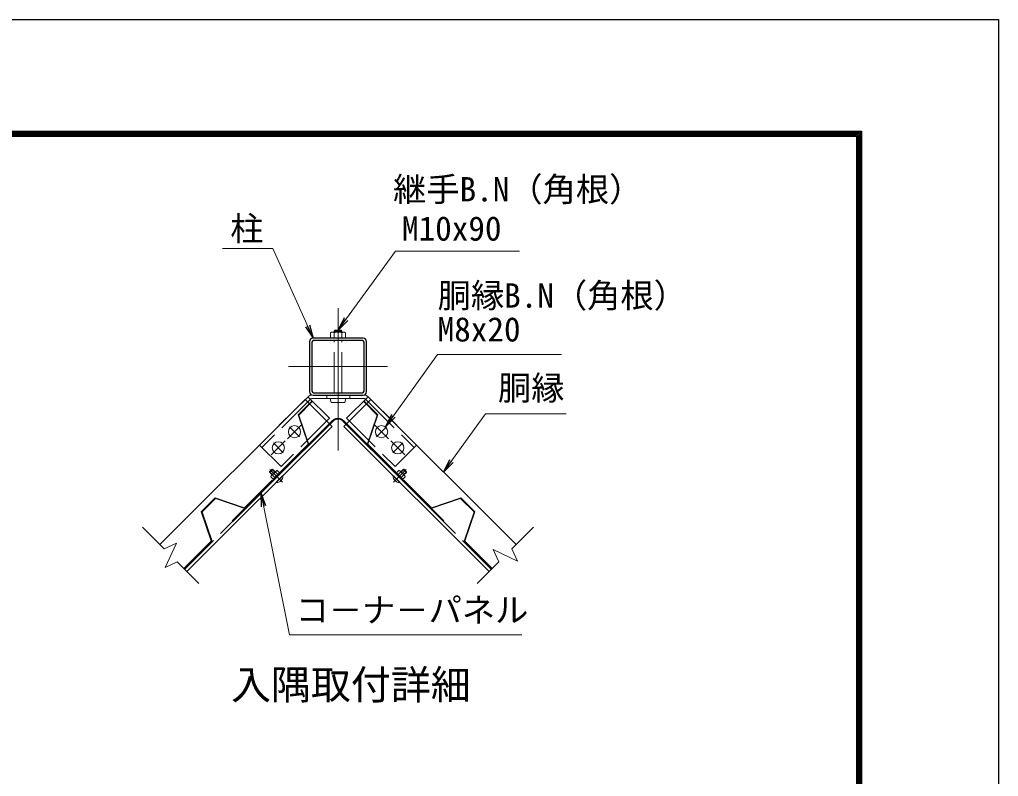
# Model space of a CAD drawing. Units: millimetres, scale not verified. Extents: x -6300 to 6300, y -4455 to 4455.
# Drawn here: x 3404 to 6300, y 2215 to 4455 of the extents above; entities that cross this region are included whole.
import ezdxf
from ezdxf.enums import TextEntityAlignment as Align

# ---------------------------------------------------------------- set-up
doc = ezdxf.new("R2010")
doc.units = ezdxf.units.MM
doc.header["$LTSCALE"] = 20
doc.linetypes.add('DASHED', pattern=[7.5, 6, -1.5])
doc.linetypes.add('USER1', pattern=[50.8, 31.75, -6.35, 6.35, -6.35])
for name, color, linetype, lineweight in [('0-1_D-STR1', 1, 'Continuous', 25), ('0-2_D-BMK', 2, 'USER1', 13), ('0-3_D-STR3', 3, 'Continuous', 13), ('0-4_D-STR2', 7, 'Continuous', 13), ('0-5_0', 7, 'Continuous', 25), ('0-8_D-STR-TXT', 7, 'Continuous', 13), ('0-9_D-TTL-TXT', 7, 'Continuous', 25), ('0-A_D-TTL', 7, 'Continuous', 25)]:
    doc.layers.add(name, color=color, linetype=linetype, lineweight=lineweight)
doc.styles.add('ＭＳ ゴシック', font='')
doc.styles.get('ＭＳ ゴシック').set_extended_font_data('MS Gothic')

# ---------------------------------------------------------------- blocks, each defined once
blk = doc.blocks.new('_Open')
at = {"layer": '0-5_0'}
blk.add_line((-20, 3.333), (0, 0), dxfattribs=at)
blk.add_lwpolyline([(-20, -3.333), (0, 0), (-20, 0)], dxfattribs=at)

msp = doc.modelspace()

# ---------------------------------------------------------------- linework, layer by layer
at = {"layer": '0-1_D-STR1'}
for p, q in [((4420.05, 3511.9), (4272, 3511.9)), ((4418.16, 3504.7), (4273.9, 3504.7)), ((4261.65, 3501.55), (4261.65, 3353.5)), ((4268.85, 3499.66), (4268.85, 3355.39)), ((4423.2, 3355.39), (4423.2, 3499.66)), ((4430.4, 3353.5), (4430.4, 3501.55)), ((4272, 3343.15), (4420.05, 3343.15)), ((4273.9, 3350.35), (4418.16, 3350.35)), ((3819.27, 2900.77), (4248.93, 3330.42)), ((4328.48, 3250.87), (4248.93, 3330.42)), ((4363.58, 3250.87), (4443.13, 3330.42)), ((4872.61, 2900.94), (4443.13, 3330.42)), ((3898.91, 2821.31), (4328.48, 3250.87)), ((4793.15, 2821.31), (4363.58, 3250.87))]:
    msp.add_line(p, q, dxfattribs=at)
at = {"layer": '0-1_D-STR1', "linetype": 'DASHED'}
for p, q in [((3892.54, 2827.67), (4322.11, 3257.24)), ((4799.51, 2827.67), (4369.95, 3257.24))]:
    msp.add_line(p, q, dxfattribs=at)
at = {"layer": '0-1_D-STR1'}
for centre, radius, start, end in [((4272, 3501.55), 10.35, 90, 180), ((4273.9, 3499.66), 5.04, 90, 180), ((4418.16, 3499.66), 5.04, 0, 90), ((4420.05, 3501.55), 10.35, 0, 90), ((4272, 3353.5), 10.35, 180, 270), ((4273.9, 3355.39), 5.04, 180, 270), ((4418.16, 3355.39), 5.04, 270, 0), ((4420.05, 3353.5), 10.35, 270, 0)]:
    msp.add_arc(centre, radius, start, end, dxfattribs=at)
at = {"layer": '0-2_D-BMK'}
for p, q in [((4346.03, 3601.14), (4346.03, 3179.07)), ((4199.31, 3427.53), (4492.75, 3427.53)), ((4196.42, 3214.28), (4237.79, 3255.65)), ((4202.39, 3249.68), (4231.82, 3220.25)), ((4495.63, 3214.28), (4454.27, 3255.65)), ((4489.67, 3249.68), (4460.24, 3220.25)), ((4148.69, 3166.55), (4190.06, 3207.92)), ((4154.66, 3201.95), (4184.09, 3172.52)), ((4543.36, 3166.55), (4502, 3207.92)), ((4537.4, 3201.95), (4507.96, 3172.52)), ((4181.68, 3085.84), (4144.41, 3123.11)), ((4510.38, 3085.84), (4547.65, 3123.11))]:
    msp.add_line(p, q, dxfattribs=at)
at = {"layer": '0-3_D-STR3'}
for p, q in [((4334.78, 3532.15), (4337.03, 3535.53)), ((4337.03, 3535.53), (4355.03, 3535.53)), ((4337.03, 3529.9), (4337.03, 3535.53)), ((4355.03, 3529.9), (4355.03, 3535.53)), ((4355.03, 3535.53), (4357.28, 3532.15)), ((4368.11, 3511.9), (4323.95, 3511.9)), ((4364.59, 3529.9), (4327.47, 3529.9)), ((4334.78, 3529.9), (4334.78, 3532.15)), ((4334.78, 3532.15), (4357.28, 3532.15)), ((4334.99, 3511.9), (4334.99, 3527.87)), ((4357.07, 3511.9), (4357.07, 3527.87)), ((4357.28, 3531.03), (4357.28, 3532.15)), ((4320.52, 3274.74), (4256.88, 3338.38)), ((4267.94, 3343.15), (4424.11, 3343.15)), ((4267.94, 3333.03), (4424.11, 3333.03)), ((4312.77, 3333.03), (4312.77, 3343.15)), ((4371.54, 3274.74), (4435.18, 3338.38)), ((4380.9, 3333.03), (4380.9, 3343.15)), ((4326.9, 3321.78), (4365.15, 3321.78)), ((4163.01, 3085.41), (4182.1, 3104.5)), ((4165.68, 3120.2), (4163.49, 3119.62)), ((4182.74, 3103.87), (4182.1, 3104.5)), ((4509.32, 3103.87), (4509.95, 3104.5)), ((4529.05, 3085.41), (4509.95, 3104.5)), ((4526.38, 3120.2), (4528.57, 3119.62)), ((4163.65, 3084.77), (4163.01, 3085.41)), ((4528.41, 3084.77), (4529.05, 3085.41))]:
    msp.add_line(p, q, dxfattribs=at)
at = {"layer": '0-3_D-STR3', "linetype": 'DASHED'}
for p, q in [((4334.78, 3350.35), (4334.78, 3504.7)), ((4357.28, 3350.35), (4357.28, 3504.7)), ((4257.21, 3338.7), (4113.69, 3195.19)), ((4264.37, 3331.54), (4120.85, 3188.03)), ((4427.69, 3331.54), (4571.21, 3188.03)), ((4320.52, 3274.74), (4177.33, 3131.55)), ((4371.54, 3274.74), (4514.73, 3131.55)), ((4113.69, 3195.19), (4177.33, 3131.55)), ((4143.28, 3116.59), (4150.92, 3124.23)), ((4151.88, 3108), (4143.28, 3116.59)), ((4143.92, 3114.05), (4143.28, 3116.59)), ((4143.92, 3114.05), (4153.47, 3123.59)), ((4150.92, 3107.05), (4143.92, 3114.05)), ((4163.49, 3119.62), (4147.9, 3104.02)), ((4159.51, 3115.64), (4150.92, 3124.23)), ((4150.92, 3124.23), (4153.47, 3123.59)), ((4159.06, 3099.27), (4151.9, 3106.42)), ((4160.47, 3116.59), (4153.47, 3123.59)), ((4172.83, 3113.05), (4154.46, 3094.68)), ((4168.24, 3108.46), (4161.09, 3115.61)), ((4172.83, 3113.05), (4165.68, 3120.2)), ((4519.22, 3113.05), (4526.38, 3120.2)), ((4519.22, 3113.05), (4537.59, 3094.68)), ((4523.82, 3108.46), (4530.97, 3115.61)), ((4528.57, 3119.62), (4544.16, 3104.02)), ((4531.59, 3116.59), (4538.59, 3123.59)), ((4532.55, 3115.64), (4541.14, 3124.23)), ((4533, 3099.27), (4540.15, 3106.42)), ((4541.14, 3124.23), (4538.59, 3123.59)), ((4548.14, 3114.05), (4538.59, 3123.59)), ((4540.18, 3108), (4548.77, 3116.59)), ((4548.77, 3116.59), (4541.14, 3124.23)), ((4541.14, 3107.05), (4548.14, 3114.05)), ((4548.14, 3114.05), (4548.77, 3116.59))]:
    msp.add_line(p, q, dxfattribs=at)
at = {"layer": '0-3_D-STR3'}
for points in [[(4323.95, 3511.9), (4323.95, 3527.87), (4327.47, 3529.9)], [(4368.11, 3511.9), (4368.11, 3527.87), (4364.59, 3529.9)]]:
    msp.add_lwpolyline(points, dxfattribs=at)
at = {"layer": '0-3_D-STR3', "linetype": 'DASHED'}
for points in [[(4434.85, 3338.7), (4578.37, 3195.19), (4514.73, 3131.55)], [(4154.46, 3094.68), (4147.31, 3101.83), (4147.9, 3104.02)], [(4537.59, 3094.68), (4544.75, 3101.83), (4544.16, 3104.02)]]:
    msp.add_lwpolyline(points, dxfattribs=at)
at = {"layer": '0-3_D-STR3'}
for centre in [(4217.11, 3234.96), (4474.95, 3234.96), (4169.38, 3187.23), (4522.68, 3187.23)]:
    msp.add_circle(centre, 18, dxfattribs=at)
for centre, radius, start, end in [((4329.47, 3519.8), 9.78, 55.61587, 124.38413), ((4346.03, 3493.03), 36.54, 72.41211, 107.58789), ((4362.59, 3519.8), 9.78, 55.61587, 124.38413), ((4267.94, 3327.96), 15.19, 90, 135), ((4267.94, 3327.96), 5.06, 90, 135), ((4424.11, 3327.96), 15.19, 45, 90), ((4424.11, 3327.96), 5.06, 45, 90), ((4164.25, 3103.27), 18.5, 268.14261, 1.85739), ((4527.81, 3103.27), 18.5, 178.14261, 271.85739)]:
    msp.add_arc(centre, radius, start, end, dxfattribs=at)
at = {"layer": '0-3_D-STR3', "linetype": 'DASHED'}
for centre, radius, start, end in [((4152.96, 3100.77), 5.75, 100.61587, 169.38413), ((4170.99, 3096.53), 21.5, 117.41211, 152.58789), ((4166.74, 3114.55), 5.75, 100.61587, 169.38413), ((4525.32, 3114.55), 5.75, 10.61587, 79.38413), ((4521.07, 3096.53), 21.5, 27.41211, 62.58789), ((4539.09, 3100.77), 5.75, 10.61587, 79.38413)]:
    msp.add_arc(centre, radius, start, end, dxfattribs=at)
at = {"layer": '0-3_D-STR3'}
for centre, start_param, end_param in [((4326.9, 3333.03), 4.712389, 6.2831853), ((4365.15, 3333.03), 6.2831853, 7.8539816)]:
    msp.add_ellipse(centre, major_axis=(0, -11.25), ratio=0.3, start_param=start_param, end_param=end_param, dxfattribs=at)
at = {"layer": '0-4_D-STR2', "linetype": 'DASHED'}
for p, q in [((4267.7, 3324.38), (4227.92, 3284.6)), ((4268.97, 3323.1), (4229.99, 3284.12)), ((4267.7, 3324.38), (4268.97, 3323.1)), ((4424.36, 3324.38), (4423.09, 3323.1)), ((4423.09, 3323.1), (4462.07, 3284.12)), ((4424.36, 3324.38), (4464.13, 3284.6)), ((4227.92, 3284.6), (4257.52, 3197.73)), ((4229.99, 3284.12), (4259.58, 3197.25)), ((4462.07, 3284.12), (4432.48, 3197.25)), ((4464.13, 3284.6), (4434.54, 3197.73)), ((4331.39, 3266.52), (4029.1, 2964.23)), ((4360.67, 3266.52), (4662.95, 2964.23)), ((4361.94, 3267.79), (4664.23, 2965.5)), ((4257.52, 3197.73), (4069.78, 3010)), ((4432.48, 3197.25), (4621.8, 3007.93)), ((4434.54, 3197.73), (4622.28, 3010)), ((3982.91, 3039.59), (3941.55, 2998.22)), ((3983.39, 3037.52), (3943.61, 2997.74)), ((3982.91, 3039.59), (4069.78, 3010)), ((3983.39, 3037.52), (4070.26, 3007.93)), ((4708.67, 3037.52), (4621.8, 3007.93)), ((4709.15, 3039.59), (4622.28, 3010)), ((4708.67, 3037.52), (4748.45, 2997.74)), ((4709.15, 3039.59), (4750.51, 2998.22)), ((3941.55, 2998.22), (3971.14, 2911.36)), ((3943.61, 2997.74), (3973.2, 2910.87)), ((4748.45, 2997.74), (4718.85, 2910.87)), ((4750.51, 2998.22), (4720.92, 2911.36)), ((3890, 2830.21), (3971.14, 2911.36)), ((3891.27, 2828.94), (3973.2, 2910.87)), ((4800.79, 2828.94), (4718.85, 2910.87)), ((4802.06, 2830.21), (4720.92, 2911.36))]:
    msp.add_line(p, q, dxfattribs=at)
msp.add_lwpolyline([(4330.12, 3267.79), (4027.83, 2965.5), (4029.1, 2964.23)], dxfattribs=at)
for radius in [22.5, 20.7]:
    msp.add_arc((4346.03, 3251.88), radius, 45, 135, dxfattribs=at)
at = {"layer": '0-8_D-STR-TXT'}
for p, q in [((4259.58, 3197.25), (4070.26, 3007.93)), ((4664.23, 2965.5), (4662.95, 2964.23)), ((3767.86, 2952.19), (3831.85, 2888.19)), ((4860.04, 2888.37), (4924.03, 2952.36)), ((3831.85, 2888.19), (3867.91, 2905.01)), ((3834.28, 2832.89), (3867.91, 2905.01)), ((4876.91, 2852.19), (4804.79, 2885.82)), ((4821.6, 2849.76), (4804.79, 2885.82)), ((4860.09, 2888.25), (4876.91, 2852.19)), ((3870.34, 2849.71), (3834.28, 2832.89)), ((3870.45, 2849.76), (3934.45, 2785.77)), ((4757.61, 2785.77), (4821.6, 2849.76))]:
    msp.add_line(p, q, dxfattribs=at)
for points in [[(4003.72, 3776.97), (4153.38, 3776.97), (4271.19, 3513.73)], [(4882.5, 3769.09), (4515.66, 3769.09), (4347.2, 3537.14)], [(5007.6, 3463.41), (4640.77, 3463.41), (4487.28, 3250.71)], [(5021.18, 3287.91), (4782.16, 3287.91), (4659.04, 3117.3)], [(4889.97, 2633.23), (4202.01, 2633.23), (4118.62, 3051.39)]]:
    msp.add_lwpolyline(points, dxfattribs=at)
at = {"layer": '0-A_D-TTL', "color": 2}
msp.add_lwpolyline([(-6300, 4455), (6300, 4455), (6300, -4455), (-6300, -4455)], close=True, dxfattribs=at)
at = {"layer": '0-A_D-TTL'}
for points in [[(-5895, 4125), (5895, 4125), (5895, -4125), (-5895, -4125)], [(-5891.25, 4121.25), (5891.25, 4121.25), (5891.25, -4121.25), (-5891.25, -4121.25)], [(-5887.5, 4117.5), (5887.5, 4117.5), (5887.5, -4117.5), (-5887.5, -4117.5)], [(-5883.75, 4113.75), (5883.75, 4113.75), (5883.75, -4113.75), (-5883.75, -4113.75)], [(-5880, 4110), (5880, 4110), (5880, -4110), (-5880, -4110)]]:
    msp.add_lwpolyline(points, close=True, dxfattribs=at)

# ---------------------------------------------------------------- block references
at = {"layer": '0-8_D-STR-TXT', "xscale": 2, "yscale": 2}
for p, rotation in [((4346.03, 3535.53), 234.01019), ((4272, 3511.9), 294.10981), ((4486.11, 3249.09), 234.18441), ((4657.87, 3115.68), 234.18441), ((4118.23, 3053.35), 101.27823)]:
    msp.add_blockref('_Open', p, dxfattribs=dict(at, rotation=rotation))

# ---------------------------------------------------------------- texts
at = {"layer": '0-8_D-STR-TXT', "style": 'ＭＳ ゴシック'}
for s, p in [('継手B.N（角根）', (4508.97, 3894.89)), ('柱', (4027.01, 3778.52)), ('M10x90', (4535.36, 3778.96)), ('胴縁B.N（角根）', (4640.77, 3580.54)), ('M8x20', (4640.77, 3480.4)), ('胴縁', (4819.19, 3306.81)), ('コ－ナ－パネル', (4220.46, 2649.5))]:
    msp.add_text(s, height=72.14, dxfattribs=at).set_placement(p, align=Align.BOTTOM_LEFT)
at = {"layer": '0-9_D-TTL-TXT', "style": 'ＭＳ ゴシック'}
msp.add_text('入隅取付詳細', height=86.66, dxfattribs=at).set_placement((4029.38, 2416.76), align=Align.BOTTOM_LEFT)

doc.saveas('drawing.dxf')
